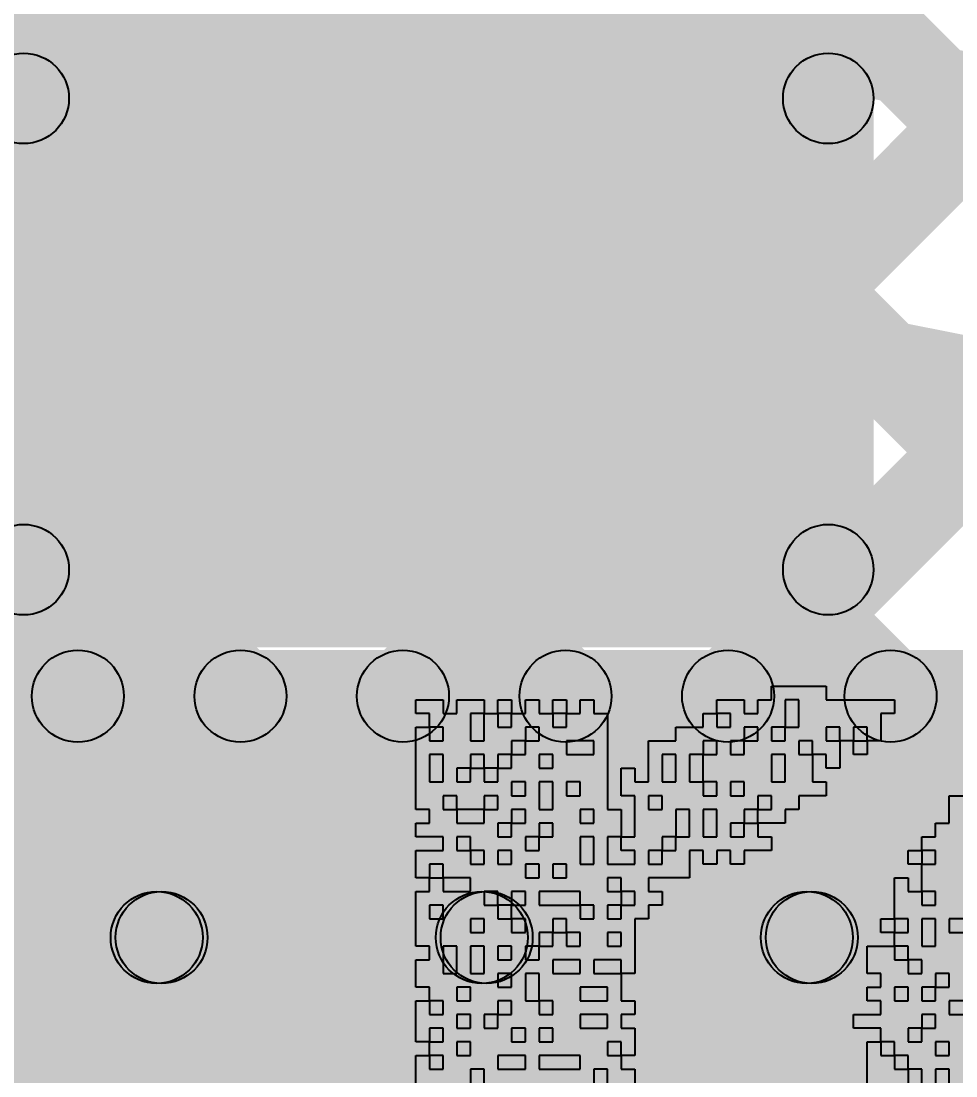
# Model space of a CAD drawing. Header units: millimetres. Extents: x -0.24 to 2.5, y 0 to 2.55.
# Drawn here: x 0.9418 to 1.0231, y 0.068 to 0.1597 of the extents above; entities that cross this region are included whole.
import ezdxf

# ---------------------------------------------------------------- set-up
doc = ezdxf.new("R2010")
doc.units = ezdxf.units.MM
doc.header["$MEASUREMENT"] = 0
for name, color, linetype in [('BottomLayer', 5, 'Continuous'), ('TopLayer', 1, 'Continuous'), ('TopOverlay', 2, 'Continuous'), ('TopPaste', 8, 'Continuous'), ('TopSolder', 216, 'Continuous')]:
    doc.layers.add(name, color=color, linetype=linetype)

# ---------------------------------------------------------------- blocks, each defined once
blk = doc.blocks.new('C__0805_60')
at = {"layer": 'TopLayer'}
for points in [[(-0.06, 0.03), (-0.02, 0.03), (-0.02, -0.03), (-0.06, -0.03)], [(0.02, 0.03), (0.06, 0.03), (0.06, -0.03), (0.02, -0.03)]]:
    blk.add_hatch(color=1, dxfattribs=at).paths.add_polyline_path(points)
at = {"layer": 'TopOverlay'}
h = blk.add_hatch(color=2, dxfattribs=at)
edge = h.paths.add_edge_path()
edge.add_arc((0.024, 0.035), 0.003937, 0, 360)
for points in [[(0.024, 0.031063), (0.024, 0.038937), (0.065, 0.038937), (0.065, 0.031063)], [(0.061063, 0.035), (0.068937, 0.035), (0.068937, -0.035), (0.061063, -0.035)], [(0.024, -0.038937), (0.024, -0.031063), (0.065, -0.031063), (0.065, -0.038937)]]:
    blk.add_hatch(color=2, dxfattribs=at).paths.add_polyline_path(points)
h = blk.add_hatch(color=2, dxfattribs=at)
edge = h.paths.add_edge_path()
edge.add_arc((0.065, 0.035), 0.003937, 0, 360)
h = blk.add_hatch(color=2, dxfattribs=at)
edge = h.paths.add_edge_path()
edge.add_arc((0.065, 0.035), 0.003937, 0, 360)
h = blk.add_hatch(color=2, dxfattribs=at)
edge = h.paths.add_edge_path()
edge.add_arc((0.024, -0.035), 0.003937, 0, 360)
h = blk.add_hatch(color=2, dxfattribs=at)
edge = h.paths.add_edge_path()
edge.add_arc((0.065, -0.035), 0.003937, 0, 360)
h = blk.add_hatch(color=2, dxfattribs=at)
edge = h.paths.add_edge_path()
edge.add_arc((0.065, -0.035), 0.003937, 0, 360)
at = {"layer": 'TopPaste'}
for points in [[(-0.06, 0.03), (-0.02, 0.03), (-0.02, -0.03), (-0.06, -0.03)], [(0.02, 0.03), (0.06, 0.03), (0.06, -0.03), (0.02, -0.03)]]:
    blk.add_hatch(color=8, dxfattribs=at).paths.add_polyline_path(points)
at = {"layer": 'TopSolder'}
for points in [[(-0.062756, 0.032756), (-0.017244, 0.032756), (-0.017244, -0.032756), (-0.062756, -0.032756)], [(0.017244, 0.032756), (0.062756, 0.032756), (0.062756, -0.032756), (0.017244, -0.032756)]]:
    blk.add_hatch(color=216, dxfattribs=at).paths.add_polyline_path(points)
at = {"layer": 'TopOverlay'}
for centre in [(0.024, 0.035), (0.065, 0.035), (0.065, 0.035), (0.024, -0.035), (0.065, -0.035), (0.065, -0.035)]:
    blk.add_circle(centre, 0.003937, dxfattribs=at)

msp = doc.modelspace()

# ---------------------------------------------------------------- hatches: boundary and pattern name
at = {"layer": 'BottomLayer'}
for points in [[(0.83, 0.069), (0.947, 0.069), (0.947, 0.532), (0.83, 0.532)], [(0.871972, 0.077172), (0.866316, 0.082829), (1.150824, 0.367337), (1.156481, 0.36168)], [(0.829172, 0.340164), (0.834828, 0.345821), (1.097821, 0.082829), (1.092164, 0.077172)], [(0.900257, 0.077172), (0.8946, 0.082829), (1.154172, 0.3424), (1.159828, 0.336743)], [(0.829172, 0.31188), (0.834828, 0.317537), (1.069537, 0.082829), (1.06388, 0.077172)], [(0.928541, 0.077172), (0.922884, 0.082829), (1.154172, 0.314116), (1.159828, 0.308459)], [(0.829172, 0.283596), (0.834828, 0.289252), (1.041252, 0.082829), (1.035595, 0.077172)], [(0.956825, 0.077172), (0.951168, 0.082829), (1.154172, 0.285832), (1.159828, 0.280175)], [(0.829172, 0.255311), (0.834828, 0.260968), (1.012968, 0.082829), (1.007311, 0.077172)], [(0.98511, 0.077172), (0.979453, 0.082829), (1.154172, 0.257547), (1.159828, 0.25189)], [(0.829172, 0.227027), (0.834828, 0.232684), (0.984684, 0.082829), (0.979027, 0.077172)], [(1.013394, 0.077172), (1.007737, 0.082829), (1.154172, 0.229263), (1.159828, 0.223606)], [(0.829172, 0.198743), (0.834828, 0.2044), (0.956399, 0.082829), (0.950743, 0.077172)], [(0.83, 0.013), (1.859, 0.013), (1.859, 0.105), (0.83, 0.105)], [(0.833142, 0.076), (0.833142, 0.084), (1.903, 0.084), (1.903, 0.076)]]:
    msp.add_hatch(color=5, dxfattribs=at).paths.add_polyline_path(points)
h = msp.add_hatch(color=5, dxfattribs=at)
edge = h.paths.add_edge_path()
edge.add_arc((0.953571, 0.08), 0.004, 0, 360)
h = msp.add_hatch(color=5, dxfattribs=at)
edge = h.paths.add_edge_path()
edge.add_arc((0.953997, 0.08), 0.004, 0, 360)
h = msp.add_hatch(color=5, dxfattribs=at)
edge = h.paths.add_edge_path()
edge.add_arc((0.981855, 0.08), 0.004, 0, 360)
h = msp.add_hatch(color=5, dxfattribs=at)
edge = h.paths.add_edge_path()
edge.add_arc((0.982281, 0.08), 0.004, 0, 360)
h = msp.add_hatch(color=5, dxfattribs=at)
edge = h.paths.add_edge_path()
edge.add_arc((1.01014, 0.08), 0.004, 0, 360)
h = msp.add_hatch(color=5, dxfattribs=at)
edge = h.paths.add_edge_path()
edge.add_arc((1.010566, 0.08), 0.004, 0, 360)
at = {"layer": 'TopLayer'}
for points in [[(1.00611, 0.098172), (1.000453, 0.103828), (1.536695, 0.640071), (1.542352, 0.634414)], [(0.892214, 0.097413), (0.886557, 0.10307), (1.383402, 0.599915), (1.389059, 0.594258)], [(0.912257, 0.089172), (0.9066, 0.094829), (1.411686, 0.599915), (1.417343, 0.594258)], [(0.949541, 0.098172), (0.943884, 0.103828), (1.439884, 0.599828), (1.445541, 0.594172)], [(0.977825, 0.098172), (0.972168, 0.103828), (1.468168, 0.599828), (1.473825, 0.594172)], [(0.853596, 0.259172), (0.859252, 0.264828), (1.020252, 0.103828), (1.014596, 0.098172)], [(0.88188, 0.259172), (0.887537, 0.264828), (1.048537, 0.103828), (1.04288, 0.098172)], [(0.910164, 0.259172), (0.915821, 0.264828), (1.076821, 0.103828), (1.071164, 0.098172)], [(0.8334, 0.251083), (0.839057, 0.25674), (0.991968, 0.103828), (0.986311, 0.098172)], [(0.8334, 0.222798), (0.839057, 0.228455), (0.963684, 0.103828), (0.958027, 0.098172)], [(0.37, 0.107), (1.012, 0.107), (1.012, 0.183), (0.37, 0.183)], [(0.936, 0.097), (0.936, 0.105), (1.719, 0.105), (1.719, 0.097)], [(0.947, 0.008), (1.77, 0.008), (1.77, 0.09), (0.947, 0.09)]]:
    msp.add_hatch(color=1, dxfattribs=at).paths.add_polyline_path(points)
h = msp.add_hatch(color=1, dxfattribs=at)
edge = h.paths.add_edge_path()
edge.add_arc((0.946712, 0.101), 0.004, 0, 360)
h = msp.add_hatch(color=1, dxfattribs=at)
edge = h.paths.add_edge_path()
edge.add_arc((0.960855, 0.101), 0.004, 0, 360)
h = msp.add_hatch(color=1, dxfattribs=at)
edge = h.paths.add_edge_path()
edge.add_arc((0.974997, 0.101), 0.004, 0, 360)
h = msp.add_hatch(color=1, dxfattribs=at)
edge = h.paths.add_edge_path()
edge.add_arc((0.98914, 0.101), 0.004, 0, 360)
h = msp.add_hatch(color=1, dxfattribs=at)
edge = h.paths.add_edge_path()
edge.add_arc((1.003281, 0.101), 0.004, 0, 360)
h = msp.add_hatch(color=1, dxfattribs=at)
edge = h.paths.add_edge_path()
edge.add_arc((1.017424, 0.101), 0.004, 0, 360)

# ---------------------------------------------------------------- linework, layer by layer
at = {"layer": 'BottomLayer'}
for centre in [(0.953571, 0.08), (0.953997, 0.08), (0.981855, 0.08), (0.982281, 0.08), (1.01014, 0.08), (1.010566, 0.08)]:
    msp.add_circle(centre, 0.004, dxfattribs=at)
at = {"layer": 'TopLayer'}
for centre in [(0.946712, 0.101), (0.960855, 0.101), (0.974997, 0.101), (0.98914, 0.101), (1.003281, 0.101), (1.017424, 0.101)]:
    msp.add_circle(centre, 0.004, dxfattribs=at)
at = {"layer": 'TopOverlay'}
for p, q in [((1.00705, 0.100664), (1.00705, 0.101853)), ((1.00705, 0.101853), (1.011807, 0.101853)), ((1.011807, 0.101853), (1.011807, 0.100664)), ((0.976129, 0.099475), (0.976129, 0.100664)), ((0.976129, 0.100664), (0.978508, 0.100664)), ((0.978508, 0.100664), (0.978508, 0.099475)), ((0.979697, 0.099475), (0.979697, 0.100664)), ((0.979697, 0.100664), (0.982076, 0.100664)), ((0.982076, 0.100664), (0.982076, 0.099475)), ((0.983265, 0.099475), (0.983265, 0.100664)), ((0.983265, 0.100664), (0.984454, 0.100664)), ((0.984454, 0.100664), (0.984454, 0.099475)), ((0.985644, 0.099475), (0.985644, 0.100664)), ((0.985644, 0.100664), (0.986833, 0.100664)), ((0.986833, 0.100664), (0.986833, 0.099475)), ((0.988022, 0.099475), (0.988022, 0.100664)), ((0.988022, 0.100664), (0.989211, 0.100664)), ((0.989211, 0.100664), (0.989211, 0.099475)), ((0.990401, 0.099475), (0.990401, 0.100664)), ((0.990401, 0.100664), (0.99159, 0.100664)), ((0.99159, 0.100664), (0.99159, 0.099475)), ((1.002293, 0.099475), (1.002293, 0.100664)), ((1.002293, 0.100664), (1.004671, 0.100664)), ((1.004671, 0.100664), (1.004671, 0.099475)), ((1.005861, 0.099475), (1.005861, 0.100664)), ((1.005861, 0.100664), (1.00705, 0.100664)), ((1.009429, 0.100664), (1.008239, 0.100664)), ((1.008239, 0.100664), (1.008239, 0.099475)), ((1.009429, 0.099475), (1.009429, 0.100664)), ((1.011807, 0.100664), (1.017753, 0.100664)), ((1.017753, 0.100664), (1.017753, 0.099475)), ((0.977319, 0.099475), (0.976129, 0.099475)), ((0.977319, 0.098286), (0.977319, 0.099475)), ((0.978508, 0.099475), (0.979697, 0.099475)), ((0.982076, 0.099475), (0.980886, 0.099475)), ((0.980886, 0.099475), (0.980886, 0.098286)), ((0.982076, 0.099475), (0.983265, 0.099475)), ((0.982076, 0.098286), (0.982076, 0.099475)), ((0.983265, 0.099475), (0.983265, 0.098286)), ((0.984454, 0.099475), (0.983265, 0.099475)), ((0.984454, 0.098286), (0.984454, 0.099475)), ((0.984454, 0.099475), (0.985644, 0.099475)), ((0.986833, 0.099475), (0.988022, 0.099475)), ((0.988022, 0.099475), (0.988022, 0.098286)), ((0.989211, 0.099475), (0.988022, 0.099475)), ((0.989211, 0.098286), (0.989211, 0.099475)), ((0.989211, 0.099475), (0.990401, 0.099475)), ((0.99159, 0.099475), (0.992779, 0.099475)), ((0.992779, 0.099475), (0.992779, 0.098286)), ((1.001104, 0.098286), (1.001104, 0.099475)), ((1.001104, 0.099475), (1.002293, 0.099475)), ((1.002293, 0.099475), (1.002293, 0.098286)), ((1.003482, 0.099475), (1.002293, 0.099475)), ((1.003482, 0.098286), (1.003482, 0.099475)), ((1.004671, 0.099475), (1.005861, 0.099475)), ((1.008239, 0.099475), (1.008239, 0.098286)), ((1.009429, 0.098286), (1.009429, 0.099475)), ((1.017753, 0.099475), (1.016564, 0.099475)), ((1.016564, 0.099475), (1.016564, 0.098286)), ((0.976129, 0.097096), (0.976129, 0.098286)), ((0.976129, 0.098286), (0.977319, 0.098286)), ((0.977319, 0.098286), (0.977319, 0.097096)), ((0.978508, 0.098286), (0.977319, 0.098286)), ((0.978508, 0.097096), (0.978508, 0.098286)), ((0.980886, 0.098286), (0.980886, 0.097096)), ((0.982076, 0.097096), (0.982076, 0.098286)), ((0.983265, 0.098286), (0.984454, 0.098286)), ((0.986833, 0.098286), (0.985644, 0.098286)), ((0.985644, 0.098286), (0.985644, 0.097096)), ((0.986833, 0.097096), (0.986833, 0.098286)), ((0.988022, 0.098286), (0.989211, 0.098286)), ((0.992779, 0.098286), (0.992779, 0.097096)), ((0.998725, 0.097096), (0.998725, 0.098286)), ((0.998725, 0.098286), (1.001104, 0.098286)), ((1.002293, 0.098286), (1.003482, 0.098286)), ((1.005861, 0.098286), (1.004671, 0.098286)), ((1.004671, 0.098286), (1.004671, 0.097096)), ((1.005861, 0.097096), (1.005861, 0.098286)), ((1.008239, 0.098286), (1.00705, 0.098286)), ((1.00705, 0.098286), (1.00705, 0.097096)), ((1.008239, 0.098286), (1.009429, 0.098286)), ((1.008239, 0.097096), (1.008239, 0.098286)), ((1.012996, 0.098286), (1.011807, 0.098286)), ((1.011807, 0.098286), (1.011807, 0.097096)), ((1.012996, 0.097096), (1.012996, 0.098286)), ((1.015375, 0.098286), (1.014186, 0.098286)), ((1.014186, 0.098286), (1.014186, 0.097096)), ((1.015375, 0.097096), (1.015375, 0.098286)), ((1.016564, 0.098286), (1.016564, 0.097096)), ((0.976129, 0.095907), (0.976129, 0.097096)), ((0.977319, 0.097096), (0.978508, 0.097096)), ((0.980886, 0.097096), (0.982076, 0.097096)), ((0.985644, 0.097096), (0.984454, 0.097096)), ((0.984454, 0.097096), (0.984454, 0.095907)), ((0.985644, 0.097096), (0.986833, 0.097096)), ((0.985644, 0.095907), (0.985644, 0.097096)), ((0.99159, 0.097096), (0.989211, 0.097096)), ((0.989211, 0.097096), (0.989211, 0.095907)), ((0.99159, 0.095907), (0.99159, 0.097096)), ((0.992779, 0.097096), (0.992779, 0.095907)), ((0.996347, 0.095907), (0.996347, 0.097096)), ((0.996347, 0.097096), (0.998725, 0.097096)), ((1.002293, 0.097096), (1.001104, 0.097096)), ((1.001104, 0.097096), (1.001104, 0.095907)), ((1.002293, 0.095907), (1.002293, 0.097096)), ((1.004671, 0.097096), (1.003482, 0.097096)), ((1.003482, 0.097096), (1.003482, 0.095907)), ((1.004671, 0.097096), (1.005861, 0.097096)), ((1.004671, 0.095907), (1.004671, 0.097096)), ((1.00705, 0.097096), (1.008239, 0.097096)), ((1.010618, 0.097096), (1.009429, 0.097096)), ((1.009429, 0.097096), (1.009429, 0.095907)), ((1.010618, 0.095907), (1.010618, 0.097096)), ((1.011807, 0.097096), (1.012996, 0.097096)), ((1.014186, 0.097096), (1.012996, 0.097096)), ((1.012996, 0.097096), (1.012996, 0.095907)), ((1.014186, 0.097096), (1.015375, 0.097096)), ((1.014186, 0.095907), (1.014186, 0.097096)), ((1.016564, 0.097096), (1.015375, 0.097096)), ((1.015375, 0.097096), (1.015375, 0.095907)), ((0.976129, 0.094718), (0.976129, 0.095907)), ((0.978508, 0.095907), (0.977319, 0.095907)), ((0.977319, 0.095907), (0.977319, 0.094718)), ((0.978508, 0.094718), (0.978508, 0.095907)), ((0.982076, 0.095907), (0.980886, 0.095907)), ((0.980886, 0.095907), (0.980886, 0.094718)), ((0.982076, 0.094718), (0.982076, 0.095907)), ((0.984454, 0.095907), (0.983265, 0.095907)), ((0.983265, 0.095907), (0.983265, 0.094718)), ((0.984454, 0.095907), (0.985644, 0.095907)), ((0.984454, 0.094718), (0.984454, 0.095907)), ((0.988022, 0.095907), (0.986833, 0.095907)), ((0.986833, 0.095907), (0.986833, 0.094718)), ((0.988022, 0.094718), (0.988022, 0.095907)), ((0.989211, 0.095907), (0.99159, 0.095907)), ((0.992779, 0.095907), (0.992779, 0.094718)), ((0.996347, 0.094718), (0.996347, 0.095907)), ((0.998725, 0.095907), (0.997536, 0.095907)), ((0.997536, 0.095907), (0.997536, 0.094718)), ((0.998725, 0.094718), (0.998725, 0.095907)), ((1.001104, 0.095907), (0.999915, 0.095907)), ((0.999915, 0.095907), (0.999915, 0.094718)), ((1.001104, 0.095907), (1.002293, 0.095907)), ((1.001104, 0.094718), (1.001104, 0.095907)), ((1.003482, 0.095907), (1.004671, 0.095907)), ((1.008239, 0.095907), (1.00705, 0.095907)), ((1.00705, 0.095907), (1.00705, 0.094718)), ((1.008239, 0.094718), (1.008239, 0.095907)), ((1.009429, 0.095907), (1.010618, 0.095907)), ((1.011807, 0.095907), (1.010618, 0.095907)), ((1.010618, 0.095907), (1.010618, 0.094718)), ((1.011807, 0.094718), (1.011807, 0.095907)), ((1.012996, 0.095907), (1.012996, 0.094718)), ((1.015375, 0.095907), (1.014186, 0.095907)), ((0.976129, 0.093529), (0.976129, 0.094718)), ((0.977319, 0.094718), (0.977319, 0.093529)), ((0.978508, 0.093529), (0.978508, 0.094718)), ((0.980886, 0.094718), (0.979697, 0.094718)), ((0.979697, 0.094718), (0.979697, 0.093529)), ((0.980886, 0.094718), (0.982076, 0.094718)), ((0.980886, 0.093529), (0.980886, 0.094718)), ((0.982076, 0.094718), (0.982076, 0.093529)), ((0.983265, 0.094718), (0.982076, 0.094718)), ((0.983265, 0.094718), (0.984454, 0.094718)), ((0.983265, 0.093529), (0.983265, 0.094718)), ((0.986833, 0.094718), (0.988022, 0.094718)), ((0.992779, 0.094718), (0.992779, 0.093529)), ((0.993968, 0.093529), (0.993968, 0.094718)), ((0.993968, 0.094718), (0.995158, 0.094718)), ((0.995158, 0.094718), (0.995158, 0.093529)), ((0.996347, 0.093529), (0.996347, 0.094718)), ((0.997536, 0.094718), (0.997536, 0.093529)), ((0.998725, 0.093529), (0.998725, 0.094718)), ((0.999915, 0.094718), (0.999915, 0.093529)), ((1.001104, 0.093529), (1.001104, 0.094718)), ((1.00705, 0.094718), (1.00705, 0.093529)), ((1.008239, 0.093529), (1.008239, 0.094718)), ((1.010618, 0.094718), (1.010618, 0.093529)), ((1.012996, 0.094718), (1.011807, 0.094718)), ((0.976129, 0.092339), (0.976129, 0.093529)), ((0.977319, 0.093529), (0.978508, 0.093529)), ((0.979697, 0.093529), (0.980886, 0.093529)), ((0.982076, 0.093529), (0.983265, 0.093529)), ((0.985644, 0.093529), (0.984454, 0.093529)), ((0.984454, 0.093529), (0.984454, 0.092339)), ((0.985644, 0.092339), (0.985644, 0.093529)), ((0.988022, 0.093529), (0.986833, 0.093529)), ((0.986833, 0.093529), (0.986833, 0.092339)), ((0.988022, 0.092339), (0.988022, 0.093529)), ((0.990401, 0.093529), (0.989211, 0.093529)), ((0.989211, 0.093529), (0.989211, 0.092339)), ((0.990401, 0.092339), (0.990401, 0.093529)), ((0.992779, 0.093529), (0.992779, 0.092339)), ((0.993968, 0.092339), (0.993968, 0.093529)), ((0.995158, 0.093529), (0.996347, 0.093529)), ((0.997536, 0.093529), (0.998725, 0.093529)), ((0.999915, 0.093529), (1.001104, 0.093529)), ((1.001104, 0.093529), (1.001104, 0.092339)), ((1.002293, 0.093529), (1.001104, 0.093529)), ((1.002293, 0.092339), (1.002293, 0.093529)), ((1.004671, 0.093529), (1.003482, 0.093529)), ((1.003482, 0.093529), (1.003482, 0.092339)), ((1.004671, 0.092339), (1.004671, 0.093529)), ((1.00705, 0.093529), (1.008239, 0.093529)), ((1.010618, 0.093529), (1.011807, 0.093529)), ((1.011807, 0.093529), (1.011807, 0.092339)), ((0.976129, 0.09115), (0.976129, 0.092339)), ((0.979697, 0.092339), (0.978508, 0.092339)), ((0.978508, 0.092339), (0.978508, 0.09115)), ((0.979697, 0.09115), (0.979697, 0.092339)), ((0.983265, 0.092339), (0.982076, 0.092339)), ((0.982076, 0.092339), (0.982076, 0.09115)), ((0.983265, 0.09115), (0.983265, 0.092339)), ((0.984454, 0.092339), (0.985644, 0.092339)), ((0.986833, 0.092339), (0.986833, 0.09115)), ((0.988022, 0.09115), (0.988022, 0.092339)), ((0.989211, 0.092339), (0.990401, 0.092339)), ((0.992779, 0.092339), (0.992779, 0.09115)), ((0.995158, 0.092339), (0.993968, 0.092339)), ((0.995158, 0.09115), (0.995158, 0.092339)), ((0.997536, 0.092339), (0.996347, 0.092339)), ((0.996347, 0.092339), (0.996347, 0.09115)), ((0.997536, 0.09115), (0.997536, 0.092339)), ((1.001104, 0.092339), (1.002293, 0.092339)), ((1.003482, 0.092339), (1.004671, 0.092339)), ((1.00705, 0.092339), (1.005861, 0.092339)), ((1.005861, 0.092339), (1.005861, 0.09115)), ((1.00705, 0.09115), (1.00705, 0.092339)), ((1.011807, 0.092339), (1.009429, 0.092339)), ((1.009429, 0.092339), (1.009429, 0.09115)), ((1.02251, 0.09115), (1.02251, 0.092339)), ((1.02251, 0.092339), (1.0237, 0.092339)), ((0.977319, 0.09115), (0.976129, 0.09115)), ((0.977319, 0.089961), (0.977319, 0.09115)), ((0.978508, 0.09115), (0.979697, 0.09115)), ((0.979697, 0.09115), (0.979697, 0.089961)), ((0.982076, 0.09115), (0.979697, 0.09115)), ((0.982076, 0.09115), (0.983265, 0.09115)), ((0.982076, 0.089961), (0.982076, 0.09115)), ((0.985644, 0.09115), (0.984454, 0.09115)), ((0.984454, 0.09115), (0.984454, 0.089961)), ((0.985644, 0.089961), (0.985644, 0.09115)), ((0.986833, 0.09115), (0.988022, 0.09115)), ((0.99159, 0.09115), (0.990401, 0.09115)), ((0.990401, 0.09115), (0.990401, 0.089961)), ((0.99159, 0.089961), (0.99159, 0.09115)), ((0.992779, 0.09115), (0.993968, 0.09115)), ((0.993968, 0.09115), (0.993968, 0.089961)), ((0.995158, 0.089961), (0.995158, 0.09115)), ((0.996347, 0.09115), (0.997536, 0.09115)), ((0.999915, 0.09115), (0.998725, 0.09115)), ((0.998725, 0.09115), (0.998725, 0.089961)), ((0.999915, 0.089961), (0.999915, 0.09115)), ((1.002293, 0.09115), (1.001104, 0.09115)), ((1.001104, 0.09115), (1.001104, 0.089961)), ((1.002293, 0.089961), (1.002293, 0.09115)), ((1.005861, 0.09115), (1.004671, 0.09115)), ((1.004671, 0.09115), (1.004671, 0.089961)), ((1.005861, 0.089961), (1.005861, 0.09115)), ((1.005861, 0.09115), (1.00705, 0.09115)), ((1.009429, 0.09115), (1.008239, 0.09115)), ((1.008239, 0.09115), (1.008239, 0.089961)), ((1.02251, 0.089961), (1.02251, 0.09115)), ((0.976129, 0.088772), (0.976129, 0.089961)), ((0.976129, 0.089961), (0.977319, 0.089961)), ((0.979697, 0.089961), (0.982076, 0.089961)), ((0.984454, 0.089961), (0.983265, 0.089961)), ((0.983265, 0.089961), (0.983265, 0.088772)), ((0.984454, 0.089961), (0.985644, 0.089961)), ((0.984454, 0.088772), (0.984454, 0.089961)), ((0.988022, 0.089961), (0.986833, 0.089961)), ((0.986833, 0.089961), (0.986833, 0.088772)), ((0.988022, 0.088772), (0.988022, 0.089961)), ((0.990401, 0.089961), (0.99159, 0.089961)), ((0.993968, 0.089961), (0.993968, 0.088772)), ((0.995158, 0.088772), (0.995158, 0.089961)), ((0.998725, 0.089961), (0.998725, 0.088772)), ((0.999915, 0.088772), (0.999915, 0.089961)), ((1.001104, 0.089961), (1.001104, 0.088772)), ((1.002293, 0.088772), (1.002293, 0.089961)), ((1.004671, 0.089961), (1.003482, 0.089961)), ((1.003482, 0.089961), (1.003482, 0.088772)), ((1.004671, 0.089961), (1.005861, 0.089961)), ((1.004671, 0.088772), (1.004671, 0.089961)), ((1.008239, 0.089961), (1.005861, 0.089961)), ((1.005861, 0.089961), (1.005861, 0.088772)), ((1.021321, 0.088772), (1.021321, 0.089961)), ((1.021321, 0.089961), (1.02251, 0.089961)), ((0.978508, 0.088772), (0.976129, 0.088772)), ((0.978508, 0.087582), (0.978508, 0.088772)), ((0.980886, 0.088772), (0.979697, 0.088772)), ((0.979697, 0.088772), (0.979697, 0.087582)), ((0.980886, 0.087582), (0.980886, 0.088772)), ((0.983265, 0.088772), (0.984454, 0.088772)), ((0.986833, 0.088772), (0.985644, 0.088772)), ((0.985644, 0.088772), (0.985644, 0.087582)), ((0.986833, 0.088772), (0.988022, 0.088772)), ((0.986833, 0.087582), (0.986833, 0.088772)), ((0.99159, 0.088772), (0.990401, 0.088772)), ((0.990401, 0.088772), (0.990401, 0.087582)), ((0.99159, 0.087582), (0.99159, 0.088772)), ((0.993968, 0.088772), (0.992779, 0.088772)), ((0.992779, 0.088772), (0.992779, 0.087582)), ((0.993968, 0.088772), (0.995158, 0.088772)), ((0.993968, 0.087582), (0.993968, 0.088772)), ((0.998725, 0.088772), (0.997536, 0.088772)), ((0.997536, 0.088772), (0.997536, 0.087582)), ((0.998725, 0.088772), (0.999915, 0.088772)), ((0.998725, 0.087582), (0.998725, 0.088772)), ((1.001104, 0.088772), (1.002293, 0.088772)), ((1.003482, 0.088772), (1.004671, 0.088772)), ((1.005861, 0.088772), (1.00705, 0.088772)), ((1.00705, 0.088772), (1.00705, 0.087582)), ((1.020132, 0.087582), (1.020132, 0.088772)), ((1.020132, 0.088772), (1.021321, 0.088772)), ((0.976129, 0.086393), (0.976129, 0.087582)), ((0.976129, 0.087582), (0.978508, 0.087582)), ((0.979697, 0.087582), (0.980886, 0.087582)), ((0.980886, 0.087582), (0.980886, 0.086393)), ((0.982076, 0.087582), (0.980886, 0.087582)), ((0.982076, 0.086393), (0.982076, 0.087582)), ((0.984454, 0.087582), (0.983265, 0.087582)), ((0.983265, 0.087582), (0.983265, 0.086393)), ((0.984454, 0.086393), (0.984454, 0.087582)), ((0.985644, 0.087582), (0.986833, 0.087582)), ((0.990401, 0.087582), (0.990401, 0.086393)), ((0.99159, 0.086393), (0.99159, 0.087582)), ((0.992779, 0.087582), (0.992779, 0.086393)), ((0.995158, 0.087582), (0.993968, 0.087582)), ((0.995158, 0.086393), (0.995158, 0.087582)), ((0.997536, 0.087582), (0.996347, 0.087582)), ((0.996347, 0.087582), (0.996347, 0.086393)), ((0.997536, 0.087582), (0.998725, 0.087582)), ((0.997536, 0.086393), (0.997536, 0.087582)), ((1.001104, 0.087582), (0.999915, 0.087582)), ((0.999915, 0.087582), (0.999915, 0.086393)), ((1.001104, 0.086393), (1.001104, 0.087582)), ((1.003482, 0.087582), (1.002293, 0.087582)), ((1.002293, 0.087582), (1.002293, 0.086393)), ((1.003482, 0.086393), (1.003482, 0.087582)), ((1.00705, 0.087582), (1.004671, 0.087582)), ((1.004671, 0.087582), (1.004671, 0.086393)), ((1.018943, 0.086393), (1.018943, 0.087582)), ((1.018943, 0.087582), (1.020132, 0.087582)), ((1.020132, 0.087582), (1.020132, 0.086393)), ((1.021321, 0.087582), (1.020132, 0.087582)), ((1.021321, 0.086393), (1.021321, 0.087582)), ((0.976129, 0.085204), (0.976129, 0.086393)), ((0.978508, 0.086393), (0.977319, 0.086393)), ((0.977319, 0.086393), (0.977319, 0.085204)), ((0.978508, 0.085204), (0.978508, 0.086393)), ((0.980886, 0.086393), (0.982076, 0.086393)), ((0.983265, 0.086393), (0.984454, 0.086393)), ((0.986833, 0.086393), (0.985644, 0.086393)), ((0.985644, 0.086393), (0.985644, 0.085204)), ((0.986833, 0.085204), (0.986833, 0.086393)), ((0.989211, 0.086393), (0.988022, 0.086393)), ((0.988022, 0.086393), (0.988022, 0.085204)), ((0.989211, 0.085204), (0.989211, 0.086393)), ((0.990401, 0.086393), (0.99159, 0.086393)), ((0.992779, 0.086393), (0.995158, 0.086393)), ((0.996347, 0.086393), (0.997536, 0.086393)), ((0.999915, 0.086393), (0.999915, 0.085204)), ((1.002293, 0.086393), (1.001104, 0.086393)), ((1.004671, 0.086393), (1.003482, 0.086393)), ((1.020132, 0.086393), (1.018943, 0.086393)), ((1.020132, 0.085204), (1.020132, 0.086393)), ((1.020132, 0.086393), (1.021321, 0.086393)), ((0.977319, 0.085204), (0.976129, 0.085204)), ((0.977319, 0.084015), (0.977319, 0.085204)), ((0.977319, 0.085204), (0.978508, 0.085204)), ((0.978508, 0.085204), (0.978508, 0.084015)), ((0.980886, 0.085204), (0.978508, 0.085204)), ((0.980886, 0.084015), (0.980886, 0.085204)), ((0.985644, 0.085204), (0.986833, 0.085204)), ((0.988022, 0.085204), (0.989211, 0.085204)), ((0.993968, 0.085204), (0.992779, 0.085204)), ((0.992779, 0.085204), (0.992779, 0.084015)), ((0.993968, 0.084015), (0.993968, 0.085204)), ((0.999915, 0.085204), (0.996347, 0.085204)), ((0.996347, 0.085204), (0.996347, 0.084015)), ((1.017753, 0.084015), (1.017753, 0.085204)), ((1.017753, 0.085204), (1.018943, 0.085204)), ((1.018943, 0.085204), (1.018943, 0.084015)), ((1.020132, 0.084015), (1.020132, 0.085204)), ((0.976129, 0.082825), (0.976129, 0.084015)), ((0.976129, 0.084015), (0.977319, 0.084015)), ((0.978508, 0.084015), (0.980886, 0.084015)), ((0.983265, 0.084015), (0.982076, 0.084015)), ((0.982076, 0.084015), (0.982076, 0.082825)), ((0.983265, 0.082825), (0.983265, 0.084015)), ((0.985644, 0.084015), (0.984454, 0.084015)), ((0.984454, 0.084015), (0.984454, 0.082825)), ((0.985644, 0.082825), (0.985644, 0.084015)), ((0.990401, 0.084015), (0.986833, 0.084015)), ((0.986833, 0.084015), (0.986833, 0.082825)), ((0.990401, 0.082825), (0.990401, 0.084015)), ((0.992779, 0.084015), (0.993968, 0.084015)), ((0.993968, 0.084015), (0.993968, 0.082825)), ((0.995158, 0.084015), (0.993968, 0.084015)), ((0.995158, 0.082825), (0.995158, 0.084015)), ((0.996347, 0.084015), (0.997536, 0.084015)), ((0.997536, 0.084015), (0.997536, 0.082825)), ((1.017753, 0.082825), (1.017753, 0.084015)), ((1.018943, 0.084015), (1.020132, 0.084015)), ((1.020132, 0.084015), (1.020132, 0.082825)), ((1.021321, 0.084015), (1.020132, 0.084015)), ((1.021321, 0.082825), (1.021321, 0.084015)), ((0.976129, 0.081636), (0.976129, 0.082825)), ((0.978508, 0.082825), (0.977319, 0.082825)), ((0.977319, 0.082825), (0.977319, 0.081636)), ((0.978508, 0.081636), (0.978508, 0.082825)), ((0.982076, 0.082825), (0.983265, 0.082825)), ((0.983265, 0.082825), (0.983265, 0.081636)), ((0.984454, 0.082825), (0.983265, 0.082825)), ((0.984454, 0.082825), (0.985644, 0.082825)), ((0.984454, 0.081636), (0.984454, 0.082825)), ((0.986833, 0.082825), (0.990401, 0.082825)), ((0.990401, 0.082825), (0.990401, 0.081636)), ((0.99159, 0.082825), (0.990401, 0.082825)), ((0.99159, 0.081636), (0.99159, 0.082825)), ((0.993968, 0.082825), (0.992779, 0.082825)), ((0.992779, 0.082825), (0.992779, 0.081636)), ((0.993968, 0.082825), (0.995158, 0.082825)), ((0.993968, 0.081636), (0.993968, 0.082825)), ((0.997536, 0.082825), (0.996347, 0.082825)), ((0.996347, 0.082825), (0.996347, 0.081636)), ((1.017753, 0.081636), (1.017753, 0.082825)), ((1.020132, 0.082825), (1.021321, 0.082825)), ((0.976129, 0.080447), (0.976129, 0.081636)), ((0.977319, 0.081636), (0.978508, 0.081636)), ((0.982076, 0.081636), (0.980886, 0.081636)), ((0.980886, 0.081636), (0.980886, 0.080447)), ((0.982076, 0.080447), (0.982076, 0.081636)), ((0.983265, 0.081636), (0.984454, 0.081636)), ((0.984454, 0.081636), (0.984454, 0.080447)), ((0.985644, 0.081636), (0.984454, 0.081636)), ((0.985644, 0.080447), (0.985644, 0.081636)), ((0.989211, 0.081636), (0.988022, 0.081636)), ((0.988022, 0.081636), (0.988022, 0.080447)), ((0.989211, 0.080447), (0.989211, 0.081636)), ((0.990401, 0.081636), (0.99159, 0.081636)), ((0.992779, 0.081636), (0.993968, 0.081636)), ((0.996347, 0.081636), (0.995158, 0.081636)), ((0.995158, 0.081636), (0.995158, 0.080447)), ((1.016564, 0.080447), (1.016564, 0.081636)), ((1.016564, 0.081636), (1.017753, 0.081636)), ((1.017753, 0.081636), (1.017753, 0.080447)), ((1.018943, 0.081636), (1.017753, 0.081636)), ((1.018943, 0.080447), (1.018943, 0.081636)), ((1.021321, 0.081636), (1.020132, 0.081636)), ((1.020132, 0.081636), (1.020132, 0.080447)), ((1.021321, 0.080447), (1.021321, 0.081636)), ((1.0237, 0.081636), (1.02251, 0.081636)), ((1.02251, 0.081636), (1.02251, 0.080447)), ((0.976129, 0.079258), (0.976129, 0.080447)), ((0.980886, 0.080447), (0.982076, 0.080447)), ((0.984454, 0.080447), (0.985644, 0.080447)), ((0.988022, 0.080447), (0.986833, 0.080447)), ((0.986833, 0.080447), (0.986833, 0.079258)), ((0.988022, 0.080447), (0.989211, 0.080447)), ((0.988022, 0.079258), (0.988022, 0.080447)), ((0.989211, 0.080447), (0.989211, 0.079258)), ((0.990401, 0.080447), (0.989211, 0.080447)), ((0.990401, 0.079258), (0.990401, 0.080447)), ((0.993968, 0.080447), (0.992779, 0.080447)), ((0.992779, 0.080447), (0.992779, 0.079258)), ((0.993968, 0.079258), (0.993968, 0.080447)), ((0.995158, 0.080447), (0.995158, 0.079258)), ((1.017753, 0.080447), (1.016564, 0.080447)), ((1.017753, 0.079258), (1.017753, 0.080447)), ((1.017753, 0.080447), (1.018943, 0.080447)), ((1.020132, 0.080447), (1.020132, 0.079258)), ((1.021321, 0.079258), (1.021321, 0.080447)), ((1.02251, 0.080447), (1.0237, 0.080447)), ((0.977319, 0.079258), (0.976129, 0.079258)), ((0.977319, 0.078068), (0.977319, 0.079258)), ((0.979697, 0.079258), (0.978508, 0.079258)), ((0.978508, 0.079258), (0.978508, 0.078068)), ((0.979697, 0.078068), (0.979697, 0.079258)), ((0.982076, 0.079258), (0.980886, 0.079258)), ((0.980886, 0.079258), (0.980886, 0.078068)), ((0.982076, 0.078068), (0.982076, 0.079258)), ((0.984454, 0.079258), (0.983265, 0.079258)), ((0.983265, 0.079258), (0.983265, 0.078068)), ((0.984454, 0.078068), (0.984454, 0.079258)), ((0.986833, 0.079258), (0.985644, 0.079258)), ((0.985644, 0.079258), (0.985644, 0.078068)), ((0.986833, 0.079258), (0.988022, 0.079258)), ((0.986833, 0.078068), (0.986833, 0.079258)), ((0.989211, 0.079258), (0.990401, 0.079258)), ((0.992779, 0.079258), (0.993968, 0.079258)), ((0.995158, 0.079258), (0.995158, 0.078068)), ((1.015375, 0.078068), (1.015375, 0.079258)), ((1.015375, 0.079258), (1.017753, 0.079258)), ((1.017753, 0.079258), (1.017753, 0.078068)), ((1.018943, 0.079258), (1.017753, 0.079258)), ((1.018943, 0.078068), (1.018943, 0.079258)), ((1.020132, 0.079258), (1.021321, 0.079258)), ((0.976129, 0.076879), (0.976129, 0.078068)), ((0.976129, 0.078068), (0.977319, 0.078068)), ((0.978508, 0.078068), (0.978508, 0.076879)), ((0.979697, 0.076879), (0.979697, 0.078068)), ((0.980886, 0.078068), (0.980886, 0.076879)), ((0.982076, 0.076879), (0.982076, 0.078068)), ((0.983265, 0.078068), (0.984454, 0.078068)), ((0.985644, 0.078068), (0.986833, 0.078068)), ((0.990401, 0.078068), (0.988022, 0.078068)), ((0.988022, 0.078068), (0.988022, 0.076879)), ((0.990401, 0.076879), (0.990401, 0.078068)), ((0.993968, 0.078068), (0.99159, 0.078068)), ((0.99159, 0.078068), (0.99159, 0.076879)), ((0.993968, 0.076879), (0.993968, 0.078068)), ((0.995158, 0.078068), (0.995158, 0.076879)), ((1.015375, 0.076879), (1.015375, 0.078068)), ((1.017753, 0.078068), (1.018943, 0.078068)), ((1.018943, 0.078068), (1.018943, 0.076879)), ((1.020132, 0.078068), (1.018943, 0.078068)), ((1.020132, 0.076879), (1.020132, 0.078068)), ((0.976129, 0.07569), (0.976129, 0.076879)), ((0.978508, 0.076879), (0.979697, 0.076879)), ((0.980886, 0.076879), (0.982076, 0.076879)), ((0.984454, 0.076879), (0.983265, 0.076879)), ((0.983265, 0.076879), (0.983265, 0.07569)), ((0.984454, 0.07569), (0.984454, 0.076879)), ((0.986833, 0.076879), (0.985644, 0.076879)), ((0.985644, 0.076879), (0.985644, 0.07569)), ((0.986833, 0.07569), (0.986833, 0.076879)), ((0.988022, 0.076879), (0.990401, 0.076879)), ((0.99159, 0.076879), (0.993968, 0.076879)), ((0.995158, 0.076879), (0.993968, 0.076879)), ((0.993968, 0.076879), (0.993968, 0.07569)), ((1.016564, 0.076879), (1.015375, 0.076879)), ((1.016564, 0.07569), (1.016564, 0.076879)), ((1.018943, 0.076879), (1.020132, 0.076879)), ((1.02251, 0.076879), (1.021321, 0.076879)), ((1.021321, 0.076879), (1.021321, 0.07569)), ((1.02251, 0.07569), (1.02251, 0.076879)), ((0.977319, 0.07569), (0.976129, 0.07569)), ((0.977319, 0.074501), (0.977319, 0.07569)), ((0.980886, 0.07569), (0.979697, 0.07569)), ((0.979697, 0.07569), (0.979697, 0.074501)), ((0.980886, 0.074501), (0.980886, 0.07569)), ((0.983265, 0.07569), (0.984454, 0.07569)), ((0.985644, 0.07569), (0.985644, 0.074501)), ((0.986833, 0.074501), (0.986833, 0.07569)), ((0.992779, 0.07569), (0.990401, 0.07569)), ((0.990401, 0.07569), (0.990401, 0.074501)), ((0.992779, 0.074501), (0.992779, 0.07569)), ((0.993968, 0.07569), (0.993968, 0.074501)), ((1.015375, 0.074501), (1.015375, 0.07569)), ((1.015375, 0.07569), (1.016564, 0.07569)), ((1.018943, 0.07569), (1.017753, 0.07569)), ((1.017753, 0.07569), (1.017753, 0.074501)), ((1.018943, 0.074501), (1.018943, 0.07569)), ((1.021321, 0.07569), (1.020132, 0.07569)), ((1.020132, 0.07569), (1.020132, 0.074501)), ((1.021321, 0.07569), (1.02251, 0.07569)), ((1.021321, 0.074501), (1.021321, 0.07569)), ((0.976129, 0.073311), (0.976129, 0.074501)), ((0.976129, 0.074501), (0.977319, 0.074501)), ((0.977319, 0.074501), (0.977319, 0.073311)), ((0.978508, 0.074501), (0.977319, 0.074501)), ((0.978508, 0.073311), (0.978508, 0.074501)), ((0.979697, 0.074501), (0.980886, 0.074501)), ((0.984454, 0.074501), (0.983265, 0.074501)), ((0.983265, 0.074501), (0.983265, 0.073311)), ((0.984454, 0.073311), (0.984454, 0.074501)), ((0.985644, 0.074501), (0.986833, 0.074501)), ((0.986833, 0.074501), (0.986833, 0.073311)), ((0.988022, 0.074501), (0.986833, 0.074501)), ((0.988022, 0.073311), (0.988022, 0.074501)), ((0.990401, 0.074501), (0.992779, 0.074501)), ((0.993968, 0.074501), (0.995158, 0.074501)), ((0.995158, 0.074501), (0.995158, 0.073311)), ((1.016564, 0.074501), (1.015375, 0.074501)), ((1.016564, 0.073311), (1.016564, 0.074501)), ((1.017753, 0.074501), (1.018943, 0.074501)), ((1.020132, 0.074501), (1.021321, 0.074501)), ((1.0237, 0.074501), (1.02251, 0.074501)), ((1.02251, 0.074501), (1.02251, 0.073311)), ((0.976129, 0.072122), (0.976129, 0.073311)), ((0.977319, 0.073311), (0.978508, 0.073311)), ((0.980886, 0.073311), (0.979697, 0.073311)), ((0.979697, 0.073311), (0.979697, 0.072122)), ((0.980886, 0.072122), (0.980886, 0.073311)), ((0.983265, 0.073311), (0.982076, 0.073311)), ((0.982076, 0.073311), (0.982076, 0.072122)), ((0.983265, 0.073311), (0.984454, 0.073311)), ((0.983265, 0.072122), (0.983265, 0.073311)), ((0.986833, 0.073311), (0.988022, 0.073311)), ((0.992779, 0.073311), (0.990401, 0.073311)), ((0.990401, 0.073311), (0.990401, 0.072122)), ((0.992779, 0.072122), (0.992779, 0.073311)), ((0.995158, 0.073311), (0.993968, 0.073311)), ((0.993968, 0.073311), (0.993968, 0.072122)), ((1.014186, 0.072122), (1.014186, 0.073311)), ((1.014186, 0.073311), (1.016564, 0.073311)), ((1.021321, 0.073311), (1.020132, 0.073311)), ((1.020132, 0.073311), (1.020132, 0.072122)), ((1.021321, 0.072122), (1.021321, 0.073311)), ((1.02251, 0.073311), (1.0237, 0.073311)), ((0.976129, 0.070933), (0.976129, 0.072122)), ((0.978508, 0.072122), (0.977319, 0.072122)), ((0.977319, 0.072122), (0.977319, 0.070933)), ((0.978508, 0.070933), (0.978508, 0.072122)), ((0.979697, 0.072122), (0.980886, 0.072122)), ((0.982076, 0.072122), (0.983265, 0.072122)), ((0.985644, 0.072122), (0.984454, 0.072122)), ((0.984454, 0.072122), (0.984454, 0.070933)), ((0.985644, 0.070933), (0.985644, 0.072122)), ((0.988022, 0.072122), (0.986833, 0.072122)), ((0.986833, 0.072122), (0.986833, 0.070933)), ((0.988022, 0.070933), (0.988022, 0.072122)), ((0.990401, 0.072122), (0.992779, 0.072122)), ((0.993968, 0.072122), (0.995158, 0.072122)), ((0.995158, 0.072122), (0.995158, 0.070933)), ((1.016564, 0.072122), (1.014186, 0.072122)), ((1.016564, 0.070933), (1.016564, 0.072122)), ((1.020132, 0.072122), (1.018943, 0.072122)), ((1.018943, 0.072122), (1.018943, 0.070933)), ((1.020132, 0.072122), (1.021321, 0.072122)), ((1.020132, 0.070933), (1.020132, 0.072122)), ((0.977319, 0.070933), (0.976129, 0.070933)), ((0.977319, 0.069744), (0.977319, 0.070933)), ((0.977319, 0.070933), (0.978508, 0.070933)), ((0.980886, 0.070933), (0.979697, 0.070933)), ((0.979697, 0.070933), (0.979697, 0.069744)), ((0.980886, 0.069744), (0.980886, 0.070933)), ((0.984454, 0.070933), (0.985644, 0.070933)), ((0.986833, 0.070933), (0.988022, 0.070933)), ((0.993968, 0.070933), (0.992779, 0.070933)), ((0.992779, 0.070933), (0.992779, 0.069744)), ((0.993968, 0.069744), (0.993968, 0.070933)), ((0.995158, 0.070933), (0.995158, 0.069744)), ((1.015375, 0.069744), (1.015375, 0.070933)), ((1.015375, 0.070933), (1.016564, 0.070933)), ((1.016564, 0.070933), (1.016564, 0.069744)), ((1.017753, 0.070933), (1.016564, 0.070933)), ((1.017753, 0.069744), (1.017753, 0.070933)), ((1.018943, 0.070933), (1.020132, 0.070933)), ((1.02251, 0.070933), (1.021321, 0.070933)), ((1.021321, 0.070933), (1.021321, 0.069744)), ((1.02251, 0.069744), (1.02251, 0.070933)), ((0.976129, 0.068554), (0.976129, 0.069744)), ((0.976129, 0.069744), (0.977319, 0.069744)), ((0.977319, 0.069744), (0.977319, 0.068554)), ((0.978508, 0.069744), (0.977319, 0.069744)), ((0.978508, 0.068554), (0.978508, 0.069744)), ((0.979697, 0.069744), (0.980886, 0.069744)), ((0.985644, 0.069744), (0.983265, 0.069744)), ((0.983265, 0.069744), (0.983265, 0.068554)), ((0.985644, 0.068554), (0.985644, 0.069744)), ((0.990401, 0.069744), (0.986833, 0.069744)), ((0.986833, 0.069744), (0.986833, 0.068554)), ((0.990401, 0.068554), (0.990401, 0.069744)), ((0.992779, 0.069744), (0.993968, 0.069744)), ((0.995158, 0.069744), (0.993968, 0.069744)), ((0.993968, 0.069744), (0.993968, 0.068554)), ((1.015375, 0.068554), (1.015375, 0.069744)), ((1.016564, 0.069744), (1.017753, 0.069744)), ((1.017753, 0.069744), (1.017753, 0.068554)), ((1.018943, 0.069744), (1.017753, 0.069744)), ((1.018943, 0.068554), (1.018943, 0.069744)), ((1.021321, 0.069744), (1.02251, 0.069744)), ((0.976129, 0.067365), (0.976129, 0.068554)), ((0.977319, 0.068554), (0.978508, 0.068554)), ((0.982076, 0.068554), (0.980886, 0.068554)), ((0.980886, 0.068554), (0.980886, 0.067365)), ((0.982076, 0.067365), (0.982076, 0.068554)), ((0.983265, 0.068554), (0.985644, 0.068554)), ((0.986833, 0.068554), (0.990401, 0.068554)), ((0.992779, 0.068554), (0.99159, 0.068554)), ((0.99159, 0.068554), (0.99159, 0.067365)), ((0.992779, 0.067365), (0.992779, 0.068554)), ((0.993968, 0.068554), (0.995158, 0.068554)), ((0.995158, 0.068554), (0.995158, 0.067365)), ((1.015375, 0.067365), (1.015375, 0.068554)), ((1.017753, 0.068554), (1.018943, 0.068554)), ((1.018943, 0.068554), (1.018943, 0.067365)), ((1.020132, 0.068554), (1.018943, 0.068554)), ((1.020132, 0.067365), (1.020132, 0.068554)), ((1.02251, 0.068554), (1.021321, 0.068554)), ((1.021321, 0.068554), (1.021321, 0.067365)), ((1.02251, 0.067365), (1.02251, 0.068554))]:
    msp.add_line(p, q, dxfattribs=at)

# ---------------------------------------------------------------- block references
at = {"rotation": 90}
msp.add_blockref('C__0805_60', (0.977, 0.088), dxfattribs=at)

# ---------------------------------------------------------------- texts
at = {"layer": 'TopOverlay'}
msp.add_text('#', height=0.08, rotation=90, dxfattribs=at).set_placement((1.086112, 0.108))

doc.saveas('drawing.dxf')
